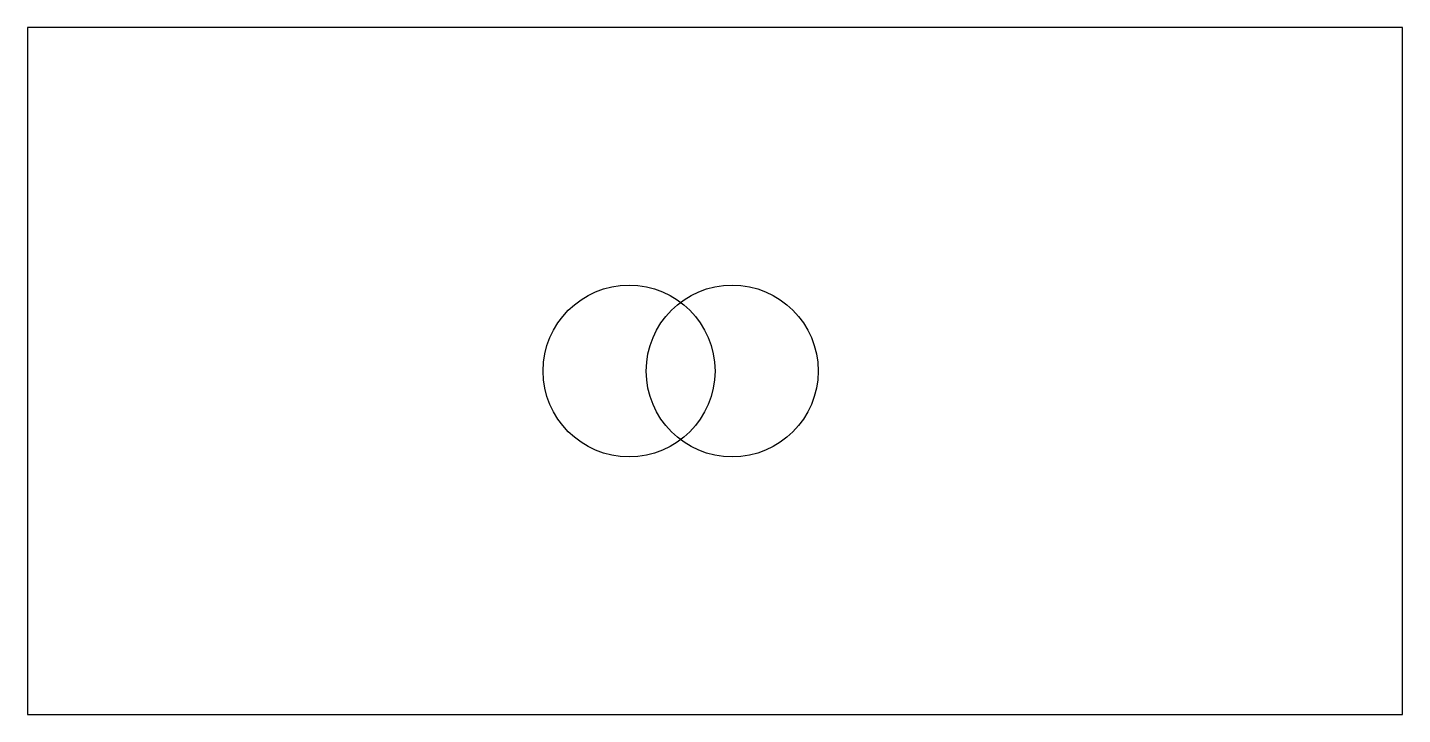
# Model space of a CAD drawing. Header units: millimetres. Extents: x 0 to 80, y 0 to 40.
import ezdxf

# ---------------------------------------------------------------- set-up
doc = ezdxf.new("R2010")
doc.units = ezdxf.units.MM
doc.layers.get('0').update_dxf_attribs({"linetype": 'CONTINUOUS'})

msp = doc.modelspace()

# ---------------------------------------------------------------- linework, layer by layer
for p, q in [((80, 40), (0, 40)), ((0, 40), (0, 0)), ((80, 0), (80, 40)), ((0, 0), (80, 0))]:
    msp.add_line(p, q)
for centre in [(35, 20), (41, 20)]:
    msp.add_circle(centre, 5)

doc.saveas('drawing.dxf')
